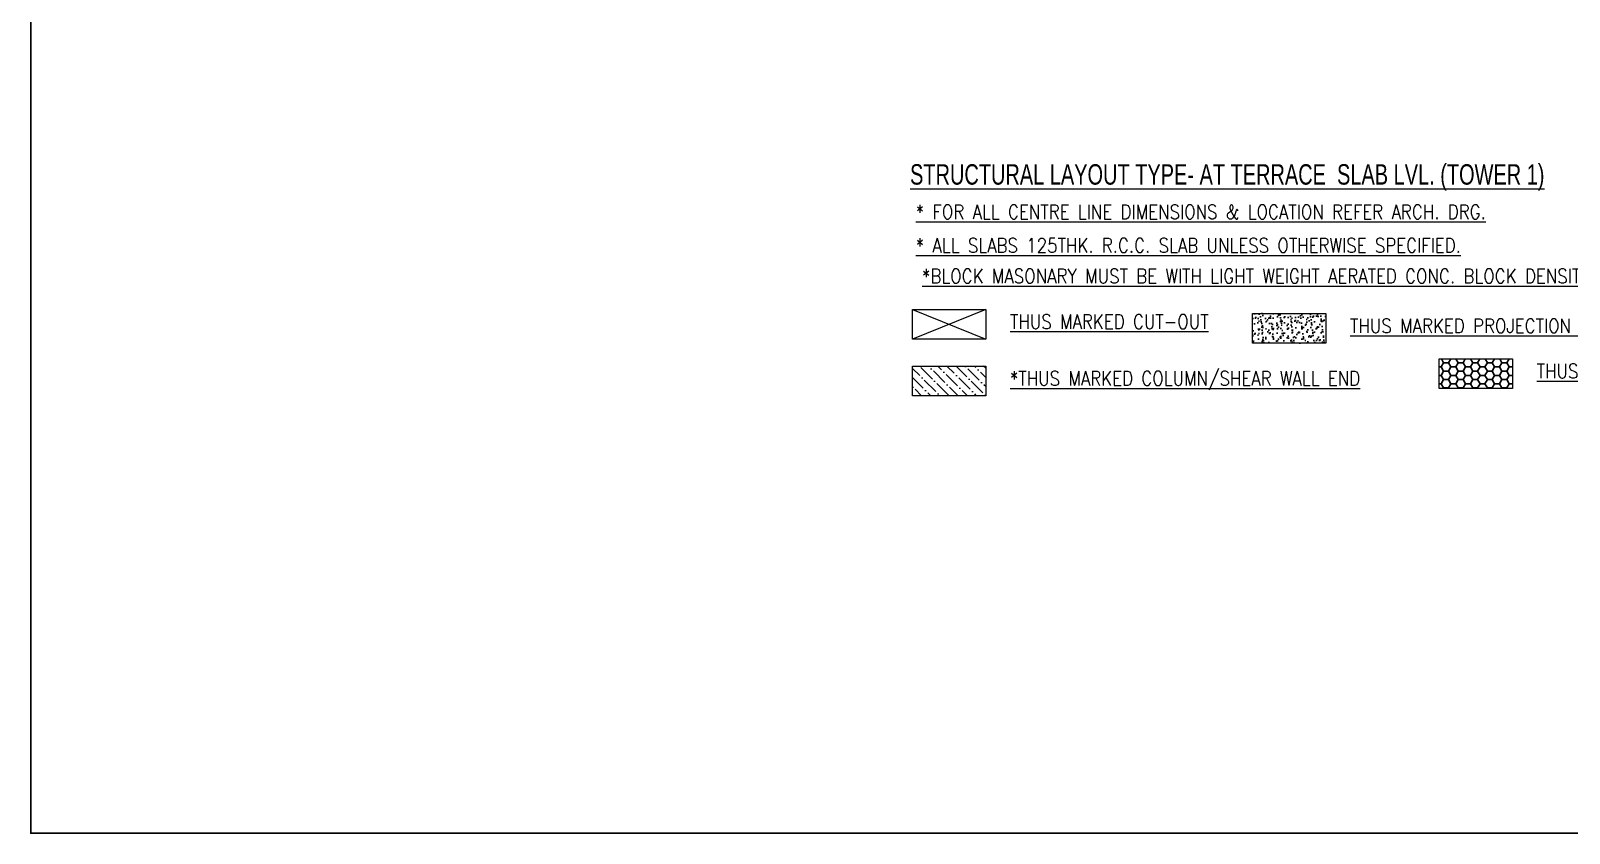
# Model space of a CAD drawing. Header units: millimetres. Extents: x 1078357 to 2594950, y -4969473 to -4636555.
# Drawn here: x 2273994 to 2304140, y -4680491 to -4664760 of the extents above; entities that cross this region are included whole.
import ezdxf

# ---------------------------------------------------------------- set-up
doc = ezdxf.new("R2010")
doc.units = ezdxf.units.MM
for name, color, linetype, lineweight in [('Boundary', 40, 'Continuous', 30), ('HATCH', 8, 'Continuous', 30), ('RCC UPSTAND', 43, 'Continuous', 30)]:
    doc.layers.add(name, color=color, linetype=linetype, lineweight=lineweight)
for name, color, linetype in [('S TEXT', 7, 'Continuous'), ('S-CUT OUT', 3, 'Continuous'), ('S-LEGEND', 7, 'Continuous'), ('S.STUB COL', 6, 'Continuous')]:
    doc.layers.add(name, color=color, linetype=linetype)
doc.styles.add('ROMANS', font='romans.shx', dxfattribs={"width": 0.85})
doc.styles.add('SANSSERIF', font='sas_____.pfb')

msp = doc.modelspace()

# ---------------------------------------------------------------- hatches: boundary and pattern name
at = {"layer": 'HATCH'}
h = msp.add_hatch(dxfattribs=at)
h.set_pattern_fill('AR-SAND', color=8, scale=3, angle=90)
h.set_pattern_definition([(127.5, (1551501.9, -33505.8), (-146.8239712, -4.800094), [0, -115.824, 0, -129.54, 0, -123.825]), (97.5, (1551501.9, -33505.8), (-215.04753, 134.856985), [0, -62.484, 0, -104.394, 0, -40.005]), (57.5, (1551501.9, -33599.53), (-0.4311554, 237.297711), [0, -38.1, 0, -137.16, 0, -179.07]), (47.5, (1551501.9, -33599.53), (-66.878797, 229.066936), [0, -19.05, 0, -89.916, 0, -102.87])])
h.paths.add_polyline_path([(2297935.7, -4670304.2), (2299371.2, -4670304.2), (2299371.2, -4670885.5), (2297935.7, -4670885.5)])
at = {"layer": 'RCC UPSTAND'}
h = msp.add_hatch(dxfattribs=at)
h.set_pattern_fill('HONEY', color=8, scale=30)
h.set_pattern_definition([(0, (2235384.37, -4713171.97), (142.875, 82.48892), [95.25, -190.5]), (120, (2235384.37, -4713171.97), (-142.875, 82.48892), [95.25, -190.5]), (60, (2235384.37, -4713171.97), (3e-07, 164.97784), [-190.5, 95.25])])
h.paths.add_polyline_path([(2301592.7, -4671192.2), (2303028.2, -4671192.2), (2303028.2, -4671773.5), (2301592.7, -4671773.5)])
at = {"layer": 'S.STUB COL'}
h = msp.add_hatch(dxfattribs=at)
h.set_pattern_fill('ANSI36', color=8, scale=40, angle=90)
h.set_pattern_definition([(135, (1146587.66, 83548.56), (-246.9570433, 67.351921), [317.5, -63.5, 0, -63.5])])
h.paths.add_polyline_path([(2291271.7, -4671334.8), (2292707.3, -4671334.8), (2292707.3, -4671916.1), (2291271.7, -4671916.1)])

# ---------------------------------------------------------------- linework, layer by layer
at = {"layer": 'Boundary', "ltscale": 700, "elevation": 0}
msp.add_lwpolyline([(2273994, -4636994.1), (2377150.9, -4636994.1), (2377150.9, -4680490.6), (2273994, -4680490.6)], close=True, dxfattribs=at)
at = {"layer": 'S-CUT OUT', "ltscale": 1000}
for p, q in [((2291271.7, -4670221.3, 0.2), (2292707.3, -4670802.6, 0.2)), ((2292707.3, -4670221.3, 0.2), (2291271.7, -4670802.6, 0.2))]:
    msp.add_line(p, q, dxfattribs=at)
at = {"layer": 'S-CUT OUT', "ltscale": 1000, "elevation": 0.2}
msp.add_lwpolyline([(2291271.7, -4670221.3), (2292707.3, -4670221.3), (2292707.3, -4670802.6), (2291271.7, -4670802.6)], close=True, dxfattribs=at)
at = {"layer": 'S-LEGEND', "color": 1, "linetype": 'Continuous'}
for points, elevation in [([(2297935.7, -4670304.2), (2299371.2, -4670304.2), (2299371.2, -4670885.5), (2297935.7, -4670885.5)], 0.2), ([(2291271.7, -4671334.8), (2292707.3, -4671334.8), (2292707.3, -4671916.1), (2291271.7, -4671916.1)], 0.2), ([(2301592.7, -4671192.2), (2303028.2, -4671192.2), (2303028.2, -4671773.5), (2301592.7, -4671773.5)], 0)]:
    msp.add_lwpolyline(points, close=True, dxfattribs=dict(at, elevation=elevation))

# ---------------------------------------------------------------- texts
at = {"layer": 'S TEXT', "color": 1, "extrusion": (-1.33677e-08, 3.74197e-09, 1), "style": 'SANSSERIF', "width": 0.7}
msp.add_text('%%USTRUCTURAL LAYOUT TYPE- AT TERRACE  SLAB LVL. (TOWER 1)', height=400, dxfattribs=at).set_placement((2291223.7, -4667776, 0.2))
at = {"layer": 'S-LEGEND', "color": 0, "linetype": 'Continuous', "style": 'ROMANS', "width": 0.85}
for s, p in [('%%U* FOR ALL CENTRE LINE DIMENSIONS & LOCATION REFER ARCH. DRG.', (2291335.9, -4668450.2, 0.2)), ('%%U* ALL SLABS 125THK. R.C.C. SLAB UNLESS OTHERWISE SPECIFIED.', (2291335.9, -4669108.5, 0.2)), ('%%UTHUS MARKED CUT-OUT', (2293182.3, -4670601.4, 0.2)), ('%%UTHUS MARKED PROJECTION AT BEAM BOTTOM LVL.', (2299846.2, -4670684.3, 0.2)), ('%%U*THUS MARKED COLUMN/SHEAR WALL END', (2293182.3, -4671714.9, 0.2)), ('%%UTHUS MARKED RCC UPSTAND', (2303503.3, -4671572.3, 0))]:
    msp.add_text(s, height=280.28, dxfattribs=at).set_placement(p)
at = {"layer": 'S-LEGEND', "color": 0, "linetype": 'Continuous', "insert": (2291459.2, -4669803.4, 0.2), "char_height": 280.2804, "width": 26415.119, "attachment_point": 7, "style": 'ROMANS'}
msp.add_mtext('{\\L*BLOCK MASONARY MUST BE WITH LIGHT WEIGHT AERATED CONC. BLOCK DENSITY NOT MORE THAN 8.0KN/M\\fArial|b0|i0|c0|p34;\\l³}', dxfattribs=at)

doc.saveas('drawing.dxf')
